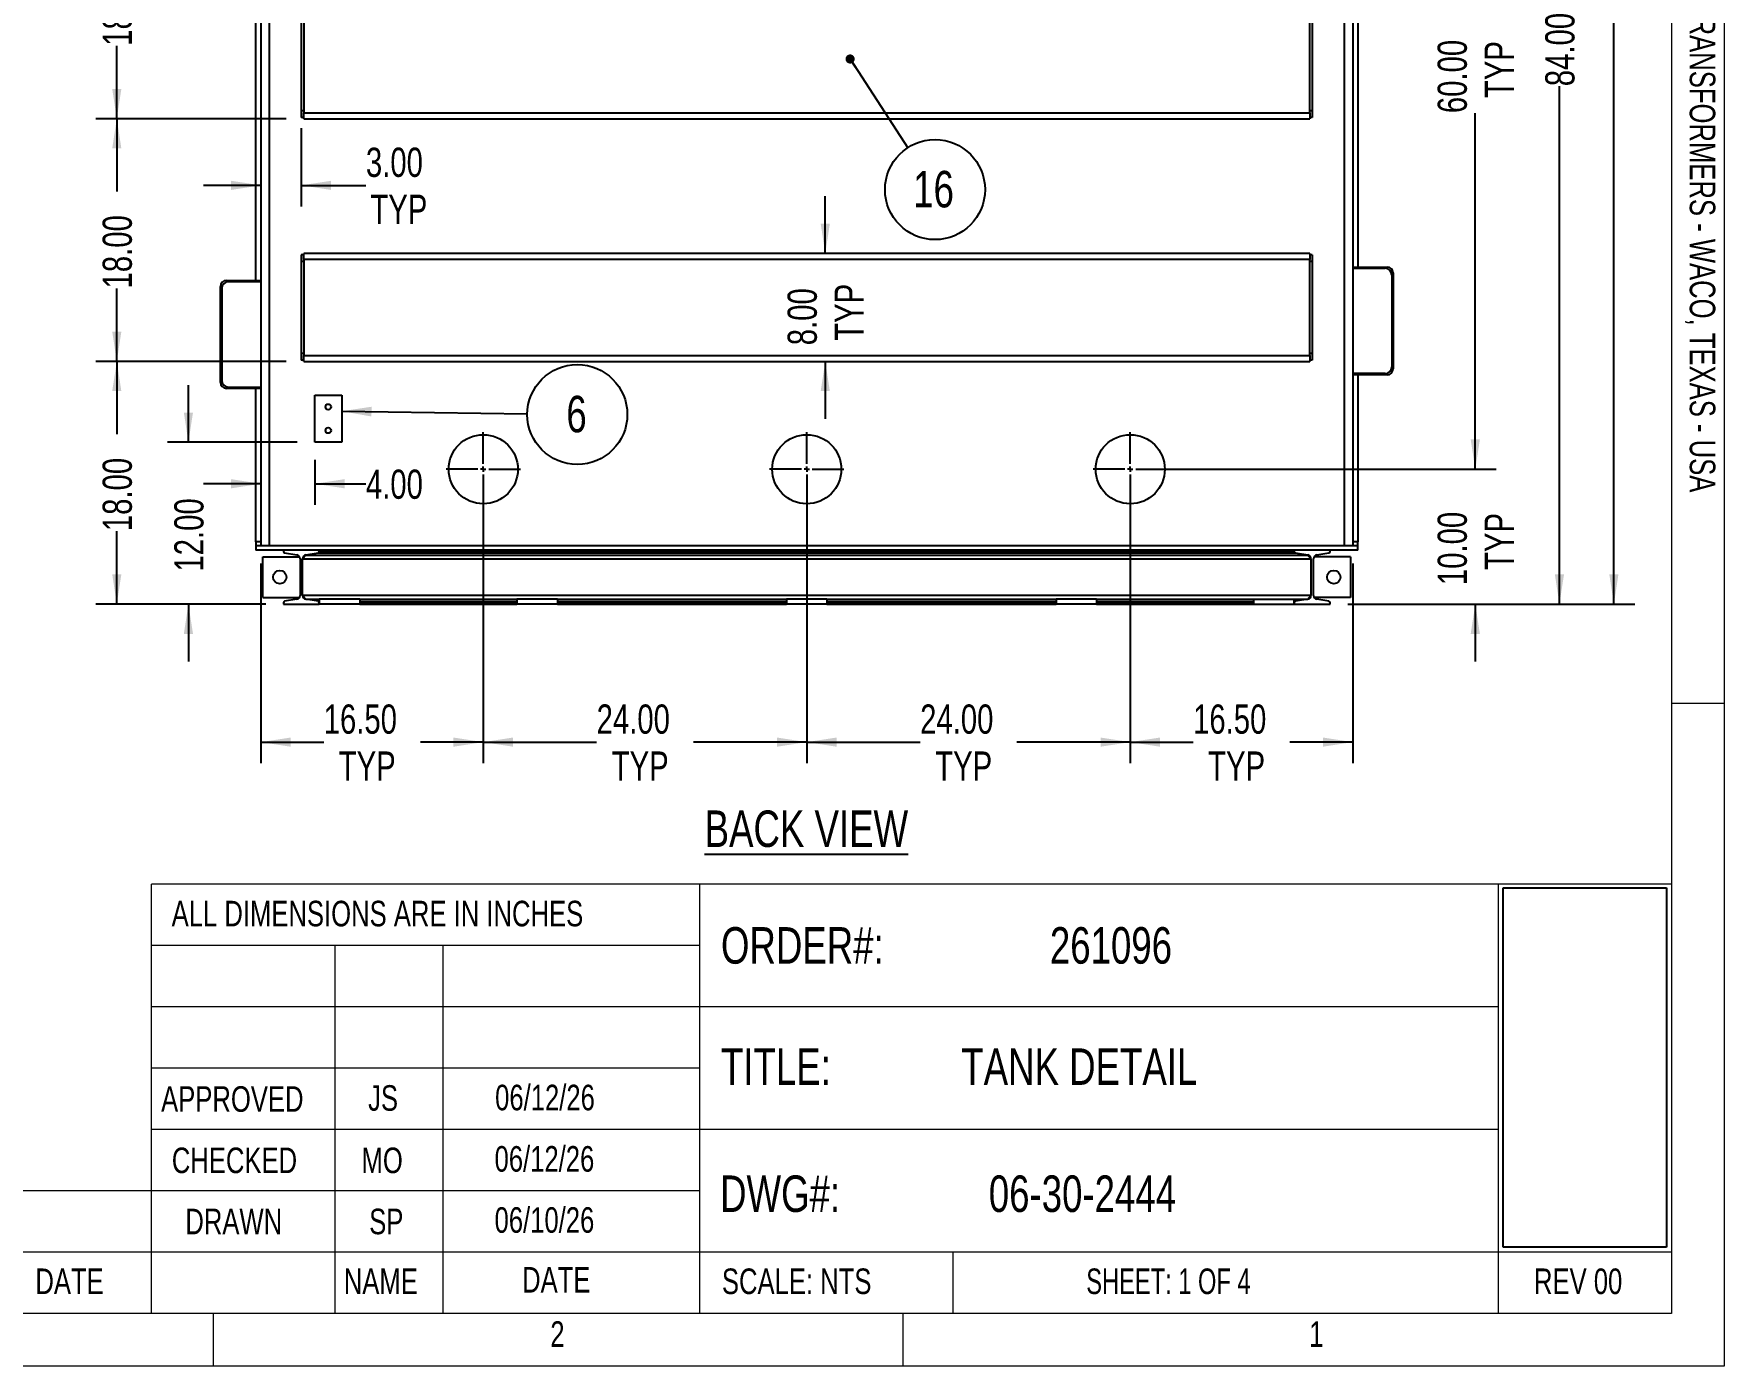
# Model space of a CAD drawing. Header units: inches. Extents: x 0 to 16.5, y 0 to 11.7.
# Drawn here: x 11.693 to 16.517, y 0.019 to 3.819 of the extents above; entities that cross this region are included whole.
import ezdxf

# ---------------------------------------------------------------- set-up
doc = ezdxf.new("R2010")
doc.units = ezdxf.units.IN
doc.header["$MEASUREMENT"] = 0
doc.layers.add('FORMAT', color=7, linetype='Continuous')
doc.styles.add('SLDTEXTSTYLE0', font='TXT', dxfattribs={"width": 0.75})
doc.styles.add('SLDTEXTSTYLE2', font='TXT', dxfattribs={"width": 0.692308})
doc.dimstyles.new('SLDDIMSTYLE0', dxfattribs={"dimtxt": 0.084961, "dimasz": 0.084961, "dimexe": 0, "dimexo": 0.0625, "dimgap": 0.02124, "dimtad": 0, "dimlfac": 26, "dimrnd": 1e-09, "dimzin": 4, "dimdsep": 46, "dimtxsty": 'SLDTEXTSTYLE0', "dimsah": 1, "dimcen": 0.09, "dimadec": 0, "dimazin": 1, "dimtfac": 1, "dimtmove": 0, "dimatfit": 0, "dimfxl": 0, "dimfrac": 2, "dimtolj": 1, "dimtzin": 12, "dimarcsym": 0})
doc.dimstyles.new('SLDDIMSTYLE1', dxfattribs={"dimtxt": 0.084961, "dimasz": 0.084961, "dimexe": 0, "dimexo": 0.0625, "dimgap": 0.02124, "dimtad": 0, "dimlfac": 26, "dimrnd": 1e-09, "dimzin": 12, "dimdsep": 46, "dimtxsty": 'SLDTEXTSTYLE0', "dimsah": 1, "dimcen": 0.09, "dimadec": 0, "dimazin": 3, "dimtfac": 1, "dimtofl": 0, "dimtmove": 0, "dimatfit": 3, "dimfxl": 0, "dimfrac": 2, "dimtolj": 1, "dimtzin": 12, "dimarcsym": 0})
doc.dimstyles.new('SLDDIMSTYLE3', dxfattribs={"dimtxt": 0.084961, "dimasz": 0.084961, "dimexe": 0, "dimexo": 0.0625, "dimgap": 0.02124, "dimtad": 0, "dimlfac": 26, "dimrnd": 1e-09, "dimzin": 4, "dimdsep": 46, "dimtxsty": 'SLDTEXTSTYLE0', "dimsah": 1, "dimcen": 0.09, "dimadec": 0, "dimazin": 1, "dimtfac": 1, "dimtofl": 0, "dimtmove": 0, "dimatfit": 3, "dimfxl": 0, "dimfrac": 2, "dimtolj": 1, "dimtzin": 12, "dimarcsym": 0})
doc.dimstyles.new('SLDDIMSTYLE4', dxfattribs={"dimtxt": 0.18, "dimasz": 0.084961, "dimexe": 0, "dimexo": 0.0625, "dimgap": 0, "dimtad": 0, "dimtih": 1, "dimtoh": 1, "dimdec": 0, "dimrnd": 1e-09, "dimzin": 0, "dimdsep": 46, "dimtxsty": 'Standard', "dimsah": 1, "dimcen": 0.09, "dimadec": 0, "dimazin": 0, "dimtfac": 0.084961, "dimtdec": 0, "dimtofl": 0, "dimtmove": 0, "dimatfit": 3, "dimfxl": 0, "dimfrac": 2, "dimtolj": 1, "dimtzin": 0, "dimarcsym": 0})
doc.dimstyles.new('SLDDIMSTYLE5', dxfattribs={"dimtxt": 0.18, "dimasz": 0.026142, "dimexe": 0, "dimexo": 0.0625, "dimgap": 0, "dimtad": 0, "dimtih": 1, "dimtoh": 1, "dimdec": 0, "dimrnd": 1e-09, "dimzin": 0, "dimdsep": 46, "dimtxsty": 'Standard', "dimblk1": 'DOT', "dimblk2": 'DOT', "dimsah": 1, "dimcen": 0.09, "dimadec": 0, "dimazin": 0, "dimtfac": 0.026142, "dimtdec": 0, "dimtofl": 0, "dimtmove": 0, "dimatfit": 3, "dimldrblk": 'DOT', "dimfxl": 0, "dimfrac": 2, "dimtolj": 1, "dimtzin": 0, "dimarcsym": 0})
picture_1 = doc.add_image_def('image1.bmp', size_in_pixel=(535, 215))

# ---------------------------------------------------------------- blocks, each defined once
blk = doc.blocks.new('Drawing View42')
at = {"color": 7, "linetype": 'Continuous', "lineweight": 25}
for p, q in [((1.5361, 0.3534), (1.5361, 0.3482)), ((2.7091, 0.3534), (1.5361, 0.3534)), ((2.7091, 0.3482), (1.5361, 0.3482)), ((1.5361, 0.3482), (1.5361, 0.3434)), ((1.5361, 0.3434), (2.7091, 0.3434)), ((1.5361, 0.3434), (1.5361, -0.0213)), ((2.7091, 0.3534), (2.7091, 0.3482)), ((2.7091, 0.3434), (2.7091, 0.3482)), ((2.7091, -0.0213), (2.7091, 0.3434)), ((0, 0), (0, -0.012)), ((0.6154, 0), (0, 0)), ((-0.1635, -0.0505), (-0.1635, -0.0433)), ((-0.1635, -0.0433), (-0.0817, -0.0433)), ((-0.1346, -0.0433), (-0.1346, -0.0313)), ((-0.1346, -0.0313), (0.0168, -0.0313)), ((-0.0817, -0.0505), (-0.0817, -0.0433)), ((-0.0817, -0.0433), (-0.0745, -0.0433)), ((-0.0745, -0.0433), (-0.0745, -0.0553)), ((0.0168, -0.0433), (-0.0745, -0.0433)), ((0.6154, -0.012), (0, -0.012)), ((0, -0.012), (0, -0.0313)), ((0.6154, -0.012), (0, -0.012)), ((0.0553, -0.0168), (0.0168, -0.0168)), ((0.0168, -0.0168), (0.0168, -0.0313)), ((0.0553, -0.0313), (0.0168, -0.0313)), ((0.0168, -0.0313), (0.0168, -0.2716)), ((0.0553, -0.0168), (0.0553, -0.0313)), ((0.0553, -0.0313), (0.0553, -0.2716)), ((0.0553, -0.0313), (2.863, -0.0313)), ((2.863, -0.0433), (0.0553, -0.0433)), ((0.6154, -0.012), (0.6154, 0)), ((0.6154, -0.012), (0.6154, -0.0313)), ((0.8077, -0.0313), (0.8077, -0.0216)), ((0.8077, -0.0216), (0.8269, -0.0216)), ((0.8269, -0.0216), (0.8269, -0.0313)), ((0.8269, -0.0216), (0.875, -0.0216)), ((0.875, -0.0313), (0.875, -0.012)), ((1.0096, -0.012), (0.875, -0.012)), ((1.0096, -0.0313), (1.0096, -0.012)), ((1.0096, -0.0216), (1.0577, -0.0216)), ((1.0577, -0.0313), (1.0577, -0.0216)), ((1.0577, -0.0216), (1.0769, -0.0216)), ((1.0769, -0.0216), (1.0769, -0.0313)), ((1.5361, -0.0213), (1.5361, -0.0261)), ((2.7091, -0.0213), (1.5361, -0.0213)), ((1.5361, -0.0313), (1.5361, -0.0261)), ((1.5361, -0.0261), (2.7091, -0.0261)), ((2.9183, 0), (2.7091, 0)), ((2.9183, -0.012), (2.7091, -0.012)), ((2.9183, -0.012), (2.7091, -0.012)), ((2.7091, -0.0261), (2.7091, -0.0213)), ((2.7091, -0.0313), (2.7091, -0.0261)), ((2.9014, -0.0168), (2.863, -0.0168)), ((2.863, -0.0168), (2.863, -0.0313)), ((2.9014, -0.0313), (2.863, -0.0313)), ((2.863, -0.0313), (2.863, -0.2716)), ((2.9014, -0.0168), (2.9014, -0.0313)), ((2.9014, -0.0313), (2.9014, -0.2716)), ((2.9014, -0.0313), (3.0529, -0.0313)), ((2.9928, -0.0433), (2.9014, -0.0433)), ((2.9183, -0.012), (2.9183, 0)), ((2.9183, -0.012), (2.9183, -0.0313)), ((2.9928, -0.0433), (2.9928, -0.0553)), ((2.9928, -0.0433), (3, -0.0433)), ((3, -0.0505), (3, -0.0433)), ((3, -0.0433), (3.0817, -0.0433)), ((3.0529, -0.0433), (3.0529, -0.0313)), ((3.0817, -0.0505), (3.0817, -0.0433)), ((-0.1635, -0.0505), (-0.0817, -0.0505)), ((-0.1635, -0.0505), (-0.1635, -0.0553)), ((-0.1106, -0.0553), (-0.1635, -0.0553)), ((-0.113, -0.0673), (-0.113, -0.0553)), ((-0.113, -1.1971), (-0.113, -0.0673)), ((-0.0986, -0.0673), (-0.113, -0.0673)), ((-0.1106, -0.0553), (-0.1106, -0.0505)), ((-0.0986, -0.0673), (-0.0986, -3.1082)), ((-0.0745, -0.0673), (-0.0986, -0.0673)), ((0.0168, -0.0553), (-0.0745, -0.0553)), ((-0.0745, -0.0553), (-0.0745, -0.0673)), ((-0.0745, -0.0673), (-0.0745, -3.1082)), ((-0.0745, -0.0673), (0.0168, -0.0673)), ((2.863, -0.0553), (0.0553, -0.0553)), ((0.0553, -0.0673), (2.863, -0.0673)), ((2.9928, -0.0553), (2.9014, -0.0553)), ((2.9014, -0.0673), (2.9928, -0.0673)), ((2.9928, -0.0673), (2.9928, -0.0553)), ((2.9928, -0.0673), (2.9928, -3.1082)), ((3.0168, -0.0673), (2.9928, -0.0673)), ((3, -0.0505), (3.0817, -0.0505)), ((3.0168, -0.0673), (3.0168, -3.1082)), ((3.0313, -0.0673), (3.0168, -0.0673)), ((3.0288, -0.0553), (3.0288, -0.0505)), ((3.0817, -0.0553), (3.0288, -0.0553)), ((3.0313, -0.0553), (3.0313, -0.0673)), ((3.0313, -0.0673), (3.0313, -1.1587)), ((3.0817, -0.0505), (3.0817, -0.0553)), ((0.0168, -0.2716), (0.0553, -0.2716)), ((0.0168, -0.2861), (0.0168, -0.2716)), ((0.0553, -0.2861), (0.0168, -0.2861)), ((0.0168, -0.2861), (0.0168, -0.3535)), ((0.0553, -0.2716), (0.0553, -0.2861)), ((0.0553, -0.2861), (0.0553, -0.3535)), ((2.863, -0.2861), (2.863, -0.2716)), ((2.863, -0.2716), (2.9014, -0.2716)), ((2.9014, -0.2861), (2.863, -0.2861)), ((2.863, -0.2861), (2.863, -0.3535)), ((2.9014, -0.2716), (2.9014, -0.2861)), ((2.9014, -0.2861), (2.9014, -0.3535)), ((0.0553, -0.3535), (0.0168, -0.3535)), ((0.0168, -0.3535), (0.0168, -0.363)), ((0.0553, -0.363), (0.0168, -0.363)), ((0.0553, -0.3535), (0.0553, -0.363)), ((2.9014, -0.3535), (2.863, -0.3535)), ((2.863, -0.3535), (2.863, -0.363)), ((2.9014, -0.363), (2.863, -0.363)), ((2.9014, -0.3535), (2.9014, -0.363)), ((-0.1082, -0.4471), (-0.0986, -0.4471)), ((-0.1082, -0.4663), (-0.1082, -0.4471)), ((-0.0986, -0.4663), (-0.1082, -0.4663)), ((-0.1082, -0.6971), (-0.1082, -0.4663)), ((-0.1082, -0.6971), (-0.0986, -0.6971)), ((-0.1082, -0.7163), (-0.1082, -0.6971)), ((-0.0986, -0.7163), (-0.1082, -0.7163)), ((0.024, -0.893), (0.0168, -0.893)), ((0.0168, -0.893), (0.0168, -0.9123)), ((0.024, -0.9123), (0.0168, -0.9123)), ((0.0168, -0.9123), (0.0168, -1.1743)), ((0.024, -0.9063), (0.024, -0.8894)), ((2.8942, -0.8894), (0.024, -0.8894)), ((2.8942, -0.9063), (0.024, -0.9063)), ((0.024, -0.9063), (0.024, -1.1803)), ((2.8942, -0.8894), (2.8942, -0.9063)), ((2.9014, -0.893), (2.8942, -0.893)), ((2.8942, -1.1803), (2.8942, -0.9063)), ((2.9014, -0.9123), (2.8942, -0.9123)), ((2.9014, -0.893), (2.9014, -0.9123)), ((2.9014, -0.9123), (2.9014, -1.1743)), ((-0.1971, -1.1971), (-0.0986, -1.1971)), ((-0.1971, -1.2017), (-0.1971, -1.1971)), ((-0.0986, -1.2007), (-0.1911, -1.2007)), ((0.024, -1.1743), (0.0168, -1.1743)), ((0.0168, -1.1743), (0.0168, -1.1935)), ((0.024, -1.1935), (0.0168, -1.1935)), ((0.024, -1.1971), (0.024, -1.1803)), ((0.024, -1.1803), (2.8942, -1.1803)), ((0.024, -1.1971), (2.8942, -1.1971)), ((2.9014, -1.1743), (2.8942, -1.1743)), ((2.8942, -1.1803), (2.8942, -1.1971)), ((2.9014, -1.1935), (2.8942, -1.1935)), ((2.9014, -1.1743), (2.9014, -1.1935)), ((3.0168, -1.1587), (3.1154, -1.1587)), ((3.0168, -1.1623), (3.1094, -1.1623)), ((3.1154, -1.1632), (3.1154, -1.1587)), ((3.1276, -1.1755), (3.1322, -1.1755)), ((3.1286, -1.1815), (3.1286, -1.4435)), ((3.1322, -1.1755), (3.1322, -1.4495)), ((-0.2139, -1.488), (-0.2139, -1.2139)), ((-0.2094, -1.2139), (-0.2139, -1.2139)), ((-0.2103, -1.22), (-0.2103, -1.482)), ((-0.2094, -1.488), (-0.2139, -1.488)), ((3.1094, -1.4627), (3.0168, -1.4627)), ((3.1154, -1.4663), (3.0168, -1.4663)), ((3.0313, -1.4663), (3.0313, -2.3125)), ((3.1154, -1.4618), (3.1154, -1.4663)), ((3.1276, -1.4495), (3.1322, -1.4495)), ((-0.1971, -1.5002), (-0.1971, -1.5048)), ((-0.0986, -1.5048), (-0.1971, -1.5048)), ((-0.1911, -1.5012), (-0.0986, -1.5012)), ((-0.113, -2.351), (-0.113, -1.5048)), ((0.024, -1.5853), (0.0168, -1.5853)), ((0.0168, -1.5853), (0.0168, -1.6046)), ((0.024, -1.5986), (0.024, -1.5817)), ((2.8942, -1.5817), (0.024, -1.5817)), ((2.8942, -1.5817), (2.8942, -1.5986)), ((2.9014, -1.5853), (2.8942, -1.5853)), ((2.9014, -1.5853), (2.9014, -1.6046)), ((0.024, -1.6046), (0.0168, -1.6046)), ((0.0168, -1.6046), (0.0168, -1.8666)), ((2.8942, -1.5986), (0.024, -1.5986)), ((0.024, -1.5986), (0.024, -1.8726)), ((2.8942, -1.8726), (2.8942, -1.5986)), ((2.9014, -1.6046), (2.8942, -1.6046)), ((2.9014, -1.6046), (2.9014, -1.8666)), ((0.024, -1.8666), (0.0168, -1.8666)), ((0.0168, -1.8666), (0.0168, -1.8858)), ((0.024, -1.8894), (0.024, -1.8726)), ((0.024, -1.8726), (2.8942, -1.8726)), ((2.9014, -1.8666), (2.8942, -1.8666)), ((2.8942, -1.8726), (2.8942, -1.8894)), ((2.9014, -1.8666), (2.9014, -1.8858)), ((0.024, -1.8858), (0.0168, -1.8858)), ((0.024, -1.8894), (2.8942, -1.8894)), ((2.9014, -1.8858), (2.8942, -1.8858)), ((0.024, -2.2776), (0.0168, -2.2776)), ((0.0168, -2.2776), (0.0168, -2.2969)), ((0.024, -2.2969), (0.0168, -2.2969)), ((0.0168, -2.2969), (0.0168, -2.5589)), ((0.024, -2.2909), (0.024, -2.274)), ((2.8942, -2.274), (0.024, -2.274)), ((2.8942, -2.2909), (0.024, -2.2909)), ((0.024, -2.2909), (0.024, -2.5649)), ((2.8942, -2.274), (2.8942, -2.2909)), ((2.9014, -2.2776), (2.8942, -2.2776)), ((2.8942, -2.5649), (2.8942, -2.2909)), ((2.9014, -2.2969), (2.8942, -2.2969)), ((2.9014, -2.2776), (2.9014, -2.2969)), ((2.9014, -2.2969), (2.9014, -2.5589)), ((3.0168, -2.3125), (3.1154, -2.3125)), ((3.1154, -2.3171), (3.1154, -2.3125)), ((-0.1971, -2.351), (-0.0986, -2.351)), ((-0.1971, -2.3555), (-0.1971, -2.351)), ((-0.0986, -2.3546), (-0.1911, -2.3546)), ((3.0168, -2.3161), (3.1094, -2.3161)), ((3.1276, -2.3293), (3.1322, -2.3293)), ((3.1286, -2.3353), (3.1286, -2.5974)), ((3.1322, -2.3293), (3.1322, -2.6034)), ((-0.2139, -2.6418), (-0.2139, -2.3678)), ((-0.2094, -2.3678), (-0.2139, -2.3678)), ((-0.2103, -2.3738), (-0.2103, -2.6358)), ((0.024, -2.5589), (0.0168, -2.5589)), ((0.0168, -2.5589), (0.0168, -2.5781)), ((0.024, -2.5781), (0.0168, -2.5781)), ((0.024, -2.5817), (0.024, -2.5649)), ((0.024, -2.5649), (2.8942, -2.5649)), ((0.024, -2.5817), (2.8942, -2.5817)), ((2.9014, -2.5589), (2.8942, -2.5589)), ((2.8942, -2.5649), (2.8942, -2.5817)), ((2.9014, -2.5781), (2.8942, -2.5781)), ((2.9014, -2.5589), (2.9014, -2.5781)), ((3.1276, -2.6034), (3.1322, -2.6034)), ((-0.2094, -2.6418), (-0.2139, -2.6418)), ((3.1094, -2.6166), (3.0168, -2.6166)), ((3.1154, -2.6202), (3.0168, -2.6202)), ((3.0313, -2.6202), (3.0313, -3.0962)), ((3.1154, -2.6156), (3.1154, -2.6202)), ((-0.1971, -2.6541), (-0.1971, -2.6587)), ((-0.0986, -2.6587), (-0.1971, -2.6587)), ((-0.1911, -2.655), (-0.0986, -2.655)), ((-0.113, -3.0962), (-0.113, -2.6587)), ((0.0553, -2.8125), (0.0553, -2.6779)), ((0.0553, -2.6779), (0.1322, -2.6779)), ((0.1322, -2.6779), (0.1322, -2.8125)), ((0.1322, -2.8125), (0.0553, -2.8125)), ((-0.113, -3.0962), (-0.113, -3.1082)), ((-0.0986, -3.0962), (-0.113, -3.0962)), ((-0.113, -3.1082), (-0.113, -3.1202)), ((3.0313, -3.1082), (-0.113, -3.1082)), ((-0.0344, -3.1202), (-0.113, -3.1202)), ((-0.0344, -3.1202), (-0.0344, -3.1239)), ((0.068, -3.1202), (-0.0344, -3.1202)), ((-0.0308, -3.1281), (0.0038, -3.1339)), ((0.0293, -3.1346), (0.0205, -3.1449)), ((0.0299, -3.1339), (0.0293, -3.1346)), ((0.0293, -3.1346), (2.889, -3.1346)), ((0.0299, -3.1339), (0.0645, -3.1281)), ((0.0645, -3.1281), (0.067, -3.1277)), ((0.067, -3.1277), (0.068, -3.1275)), ((0.067, -3.1277), (2.8513, -3.1277)), ((0.068, -3.1239), (0.068, -3.1202)), ((2.8502, -3.1202), (0.068, -3.1202)), ((0.068, -3.1235), (2.8502, -3.1235)), ((0.068, -3.1275), (0.068, -3.1239)), ((2.8502, -3.1202), (2.8502, -3.1239)), ((2.9527, -3.1202), (2.8502, -3.1202)), ((2.8502, -3.1239), (2.8502, -3.1275)), ((2.8502, -3.1275), (2.8513, -3.1277)), ((2.8513, -3.1277), (2.8538, -3.1281)), ((2.8538, -3.1281), (2.8884, -3.1339)), ((2.889, -3.1346), (2.8884, -3.1339)), ((2.8977, -3.1449), (2.889, -3.1346)), ((2.9145, -3.1339), (2.9491, -3.1281)), ((2.9527, -3.1239), (2.9527, -3.1202)), ((3.0313, -3.1202), (2.9527, -3.1202)), ((3.0313, -3.0962), (3.0168, -3.0962)), ((3.0313, -3.1082), (3.0313, -3.0962)), ((3.0313, -3.1202), (3.0313, -3.1082)), ((-0.0927, -3.2548), (-0.0927, -3.1394)), ((-0.0927, -3.1394), (0.0117, -3.1394)), ((0.0131, -3.1449), (0.0131, -3.2494)), ((0.0205, -3.2494), (0.0205, -3.1449)), ((0.0205, -3.1452), (2.8977, -3.1452)), ((2.8977, -3.1449), (2.8977, -3.2494)), ((2.9052, -3.2494), (2.9052, -3.1449)), ((3.0109, -3.1394), (2.9066, -3.1394)), ((3.0109, -3.1394), (3.0109, -3.2548)), ((-0.0927, -3.2548), (0.0117, -3.2548)), ((-0.0344, -3.2703), (-0.0344, -3.274)), ((-0.0344, -3.274), (0.068, -3.274)), ((0.0038, -3.2604), (-0.0308, -3.2661)), ((0.0205, -3.249), (2.8977, -3.249)), ((0.0205, -3.2494), (0.0293, -3.2597)), ((0.0293, -3.2597), (0.0299, -3.2604)), ((0.0293, -3.2597), (0.068, -3.2597)), ((0.0645, -3.2661), (0.0299, -3.2604)), ((0.067, -3.2666), (0.0645, -3.2661)), ((0.068, -3.2667), (0.067, -3.2666)), ((0.067, -3.2666), (0.068, -3.2666)), ((0.1834, -3.2596), (0.068, -3.2596)), ((0.068, -3.2596), (0.068, -3.274)), ((0.068, -3.274), (0.068, -3.2703)), ((0.1834, -3.274), (0.068, -3.274)), ((0.1834, -3.2596), (0.1834, -3.274)), ((0.1834, -3.2597), (0.6322, -3.2597)), ((0.1834, -3.2666), (0.6322, -3.2666)), ((0.1834, -3.2707), (0.6322, -3.2707)), ((0.1834, -3.274), (0.6322, -3.274)), ((0.6322, -3.2596), (0.6322, -3.274)), ((0.7475, -3.2596), (0.6322, -3.2596)), ((0.7475, -3.274), (0.6322, -3.274)), ((0.7475, -3.2596), (0.7475, -3.274)), ((0.7475, -3.2597), (1.4014, -3.2597)), ((0.7475, -3.2666), (1.4014, -3.2666)), ((0.7475, -3.2707), (1.4014, -3.2707)), ((0.7475, -3.274), (1.4014, -3.274)), ((1.4014, -3.2596), (1.4014, -3.274)), ((1.5168, -3.2596), (1.4014, -3.2596)), ((1.5168, -3.274), (1.4014, -3.274)), ((1.5168, -3.2596), (1.5168, -3.274)), ((1.5168, -3.2597), (2.1706, -3.2597)), ((1.5168, -3.2666), (2.1706, -3.2666)), ((1.5168, -3.2707), (2.1706, -3.2707)), ((1.5168, -3.274), (2.1706, -3.274)), ((2.1706, -3.2596), (2.1706, -3.274)), ((2.286, -3.2596), (2.1706, -3.2596)), ((2.286, -3.274), (2.1706, -3.274)), ((2.286, -3.2596), (2.286, -3.274)), ((2.286, -3.2597), (2.7348, -3.2597)), ((2.286, -3.2666), (2.7348, -3.2666)), ((2.286, -3.2707), (2.7348, -3.2707)), ((2.286, -3.274), (2.7348, -3.274)), ((2.7348, -3.274), (2.7348, -3.2596)), ((2.7348, -3.2596), (2.8502, -3.2596)), ((2.7348, -3.274), (2.8502, -3.274)), ((2.8502, -3.274), (2.8502, -3.2596)), ((2.8502, -3.2597), (2.889, -3.2597)), ((2.8513, -3.2666), (2.8502, -3.2667)), ((2.8502, -3.2666), (2.8513, -3.2666)), ((2.8502, -3.2703), (2.8502, -3.274)), ((2.8502, -3.274), (2.9527, -3.274)), ((2.8538, -3.2661), (2.8513, -3.2666)), ((2.8884, -3.2604), (2.8538, -3.2661)), ((2.8884, -3.2604), (2.889, -3.2597)), ((2.889, -3.2597), (2.8977, -3.2494)), ((3.0109, -3.2548), (2.9066, -3.2548)), ((2.9491, -3.2661), (2.9145, -3.2604)), ((2.9527, -3.274), (2.9527, -3.2703))]:
    blk.add_line(p, q, dxfattribs=at)
for centre, radius in [((0.5361, -0.5817), 0.0986), ((1.4591, -0.5817), 0.0986), ((2.3822, -0.5817), 0.0986), ((0.0938, -2.7115), 0.00811), ((0.0938, -2.7788), 0.00811), ((0.5361, -2.8894), 0.0986), ((1.4591, -2.8894), 0.0986), ((2.3822, -2.8894), 0.0986), ((-0.0446, -3.1971), 0.0192), ((2.9628, -3.1971), 0.0192)]:
    blk.add_circle(centre, radius, dxfattribs=at)
for centre, radius, start, end in [((-0.1106, -0.0673), 0.012, 0, 90), ((-0.1106, -0.0673), 0.024, 0, 44.427), ((3.0288, -0.0673), 0.024, 135.573, 180), ((3.0288, -0.0673), 0.012, 90, 180), ((-0.1971, -1.2139), 0.0168, 90, 180), ((-0.1911, -1.22), 0.0192, 90, 180), ((3.1094, -1.1815), 0.0192, 0, 90), ((3.1154, -1.1755), 0.0168, 0, 90), ((3.1094, -1.4435), 0.0192, 270, 0), ((-0.1971, -1.488), 0.0168, 180, 270), ((-0.1911, -1.482), 0.0192, 180, 270), ((3.1154, -1.4495), 0.0168, 270, 0), ((3.1154, -2.3293), 0.0168, 0, 90), ((-0.1971, -2.3678), 0.0168, 90, 180), ((-0.1911, -2.3738), 0.0192, 90, 180), ((3.1094, -2.3353), 0.0192, 0, 90), ((3.1094, -2.5974), 0.0192, 270, 0), ((3.1154, -2.6034), 0.0168, 270, 0), ((-0.1971, -2.6418), 0.0168, 180, 270), ((-0.1911, -2.6358), 0.0192, 180, 270), ((-0.0302, -3.1239), 0.00423, 180, 260.537), ((0.002, -3.1449), 0.0112, 0, 80.537), ((0.0317, -3.1449), 0.0112, 99.463, 180), ((0.0638, -3.1239), 0.00423, 279.463, 0), ((2.8545, -3.1239), 0.00423, 180, 260.537), ((2.8866, -3.1449), 0.0112, 0, 80.537), ((2.9163, -3.1449), 0.0112, 99.463, 180), ((2.9484, -3.1239), 0.00423, 279.463, 0), ((-0.0302, -3.2703), 0.00423, 99.463, 180), ((0.002, -3.2494), 0.0112, 279.463, 0), ((0.0317, -3.2494), 0.0112, 180, 260.537), ((0.0638, -3.2703), 0.00423, 0, 80.537), ((2.8545, -3.2703), 0.00423, 99.463, 180), ((2.8866, -3.2494), 0.0112, 279.463, 0), ((2.9163, -3.2494), 0.0112, 180, 260.537), ((2.9484, -3.2703), 0.00423, 0, 80.537)]:
    blk.add_arc(centre, radius, start, end, dxfattribs=at)
blk = doc.blocks.new('_D_52')
at = {"layer": 'FORMAT'}
for p, q in [((15.5716, 5.4233), (16.1066, 5.4233)), ((16.0466, 5.4233), (16.0466, 3.946)), ((16.0466, 2.1925), (16.0466, 3.6698)), ((15.4425, 2.1925), (16.1066, 2.1925))]:
    blk.add_line(p, q, dxfattribs=at)
for points in [[(16.0466, 5.4233), (16.0335, 5.3383), (16.0597, 5.3383)], [(16.0466, 2.1925), (16.0597, 2.2775), (16.0335, 2.2775)]]:
    blk.add_solid(points, dxfattribs=at)
at = {"layer": 'FORMAT', "insert": (16.0062, 3.6698), "char_height": 0.08333, "attachment_point": 1, "rotation": 90, "style": 'SLDTEXTSTYLE0'}
blk.add_mtext('84.00', dxfattribs=at)
blk = doc.blocks.new('_D_53')
at = {"layer": 'FORMAT'}
for p, q in [((12.4139, 2.8848), (11.8702, 2.8848)), ((11.9302, 2.8848), (11.9302, 2.6768)), ((11.9302, 2.1925), (11.9302, 2.4006)), ((12.3555, 2.1925), (11.8702, 2.1925))]:
    blk.add_line(p, q, dxfattribs=at)
for points in [[(11.9302, 2.8848), (11.9171, 2.7999), (11.9432, 2.7999)], [(11.9302, 2.1925), (11.9432, 2.2775), (11.9171, 2.2775)]]:
    blk.add_solid(points, dxfattribs=at)
at = {"layer": 'FORMAT', "insert": (11.8898, 2.4006), "char_height": 0.08333, "attachment_point": 1, "rotation": 90, "style": 'SLDTEXTSTYLE0'}
blk.add_mtext('18.00', dxfattribs=at)
blk = doc.blocks.new('_D_54')
at = {"layer": 'FORMAT'}
for p, q in [((12.4139, 3.5771), (11.8702, 3.5771)), ((11.9302, 3.5771), (11.9302, 3.3691)), ((11.9302, 2.8848), (11.9302, 3.0929)), ((12.4139, 2.8848), (11.8702, 2.8848))]:
    blk.add_line(p, q, dxfattribs=at)
for points in [[(11.9302, 3.5771), (11.9171, 3.4922), (11.9432, 3.4922)], [(11.9302, 2.8848), (11.9432, 2.9698), (11.9171, 2.9698)]]:
    blk.add_solid(points, dxfattribs=at)
at = {"layer": 'FORMAT', "insert": (11.8898, 3.0929), "char_height": 0.08333, "attachment_point": 1, "rotation": 90, "style": 'SLDTEXTSTYLE0'}
blk.add_mtext('18.00', dxfattribs=at)
blk = doc.blocks.new('_D_55')
at = {"layer": 'FORMAT'}
for p, q in [((12.4139, 4.2694), (11.8702, 4.2694)), ((11.9302, 4.2694), (11.9302, 4.0614)), ((11.9302, 3.5771), (11.9302, 3.7852)), ((12.4139, 3.5771), (11.8702, 3.5771))]:
    blk.add_line(p, q, dxfattribs=at)
for points in [[(11.9302, 4.2694), (11.9171, 4.1845), (11.9432, 4.1845)], [(11.9302, 3.5771), (11.9432, 3.6621), (11.9171, 3.6621)]]:
    blk.add_solid(points, dxfattribs=at)
at = {"layer": 'FORMAT', "insert": (11.8898, 3.7852), "char_height": 0.08333, "attachment_point": 1, "rotation": 90, "style": 'SLDTEXTSTYLE0'}
blk.add_mtext('18.00', dxfattribs=at)
blk = doc.blocks.new('_D_56')
at = {"layer": 'FORMAT'}
for p, q in [((12.4567, 3.55), (12.4567, 3.327)), ((12.3413, 3.387), (12.1779, 3.387)), ((12.4567, 3.387), (12.641, 3.387))]:
    blk.add_line(p, q, dxfattribs=at)
for points in [[(12.3413, 3.387), (12.2563, 3.4), (12.2563, 3.3739)], [(12.4567, 3.387), (12.5416, 3.3739), (12.5416, 3.4)]]:
    blk.add_solid(points, dxfattribs=at)
at = {"layer": 'FORMAT', "char_height": 0.08333, "attachment_point": 1, "style": 'SLDTEXTSTYLE0'}
for s, insert in [('3.00', (12.641, 3.4944)), ('TYP', (12.6538, 3.3603))]:
    blk.add_mtext(s, dxfattribs=dict(at, insert=insert))
blk = doc.blocks.new('_D_59')
at = {"layer": 'FORMAT'}
for p, q in [((15.8065, 2.5771), (15.8065, 2.7405)), ((14.8721, 2.5771), (15.8665, 2.5771)), ((15.4425, 2.1925), (15.8665, 2.1925)), ((15.8065, 2.1925), (15.8065, 2.0291))]:
    blk.add_line(p, q, dxfattribs=at)
for points in [[(15.8065, 2.5771), (15.8196, 2.6621), (15.7934, 2.6621)], [(15.8065, 2.1925), (15.7934, 2.1076), (15.8196, 2.1076)]]:
    blk.add_solid(points, dxfattribs=at)
at = {"layer": 'FORMAT', "char_height": 0.08333, "attachment_point": 1, "rotation": 90, "style": 'SLDTEXTSTYLE0'}
for s, insert in [('10.00', (15.6991, 2.2467)), ('TYP', (15.8332, 2.2898))]:
    blk.add_mtext(s, dxfattribs=dict(at, insert=insert))
blk = doc.blocks.new('_D_60')
at = {"layer": 'FORMAT'}
for p, q in [((14.8721, 4.8848), (15.8665, 4.8848)), ((15.8065, 4.8848), (15.8065, 3.8691)), ((15.8065, 2.5771), (15.8065, 3.5929)), ((14.8721, 2.5771), (15.8665, 2.5771))]:
    blk.add_line(p, q, dxfattribs=at)
for points in [[(15.8065, 4.8848), (15.7934, 4.7999), (15.8196, 4.7999)], [(15.8065, 2.5771), (15.8196, 2.6621), (15.7934, 2.6621)]]:
    blk.add_solid(points, dxfattribs=at)
at = {"layer": 'FORMAT', "char_height": 0.08333, "attachment_point": 1, "rotation": 90, "style": 'SLDTEXTSTYLE0'}
for s, insert in [('60.00', (15.6991, 3.5929)), ('TYP', (15.8332, 3.6359))]:
    blk.add_mtext(s, dxfattribs=dict(at, insert=insert))
blk = doc.blocks.new('_D_61')
at = {"layer": 'FORMAT'}
for p, q in [((12.9759, 2.5271), (12.9759, 1.7388)), ((12.3413, 2.3084), (12.3413, 1.7388)), ((12.3413, 1.7988), (12.5205, 1.7988)), ((12.9759, 1.7988), (12.7967, 1.7988))]:
    blk.add_line(p, q, dxfattribs=at)
for points in [[(12.3413, 1.7988), (12.4262, 1.7857), (12.4262, 1.8119)], [(12.9759, 1.7988), (12.8909, 1.8119), (12.8909, 1.7857)]]:
    blk.add_solid(points, dxfattribs=at)
at = {"layer": 'FORMAT', "char_height": 0.08333, "attachment_point": 1, "style": 'SLDTEXTSTYLE0'}
for s, insert in [('16.50', (12.5205, 1.9062)), ('TYP', (12.5635, 1.7721))]:
    blk.add_mtext(s, dxfattribs=dict(at, insert=insert))
blk = doc.blocks.new('_D_62')
at = {"layer": 'FORMAT'}
for p, q in [((12.9759, 2.5271), (12.9759, 1.7388)), ((13.899, 2.5271), (13.899, 1.7388)), ((12.9759, 1.7988), (13.2993, 1.7988)), ((13.899, 1.7988), (13.5756, 1.7988))]:
    blk.add_line(p, q, dxfattribs=at)
for points in [[(12.9759, 1.7988), (13.0609, 1.7857), (13.0609, 1.8119)], [(13.899, 1.7988), (13.814, 1.8119), (13.814, 1.7857)]]:
    blk.add_solid(points, dxfattribs=at)
at = {"layer": 'FORMAT', "char_height": 0.08333, "attachment_point": 1, "style": 'SLDTEXTSTYLE0'}
for s, insert in [('24.00', (13.2993, 1.9062)), ('TYP', (13.3424, 1.7721))]:
    blk.add_mtext(s, dxfattribs=dict(at, insert=insert))
blk = doc.blocks.new('_D_63')
at = {"layer": 'FORMAT'}
for p, q in [((13.899, 2.5271), (13.899, 1.7388)), ((14.8221, 2.5271), (14.8221, 1.7388)), ((13.899, 1.7988), (14.2224, 1.7988)), ((14.8221, 1.7988), (14.4986, 1.7988))]:
    blk.add_line(p, q, dxfattribs=at)
for points in [[(13.899, 1.7988), (13.9839, 1.7857), (13.9839, 1.8119)], [(14.8221, 1.7988), (14.7371, 1.8119), (14.7371, 1.7857)]]:
    blk.add_solid(points, dxfattribs=at)
at = {"layer": 'FORMAT', "char_height": 0.08333, "attachment_point": 1, "style": 'SLDTEXTSTYLE0'}
for s, insert in [('24.00', (14.2224, 1.9062)), ('TYP', (14.2655, 1.7721))]:
    blk.add_mtext(s, dxfattribs=dict(at, insert=insert))
blk = doc.blocks.new('_D_64')
at = {"layer": 'FORMAT'}
for p, q in [((14.8221, 2.5271), (14.8221, 1.7388)), ((15.4567, 2.3084), (15.4567, 1.7388)), ((14.8221, 1.7988), (15.0012, 1.7988)), ((15.4567, 1.7988), (15.2775, 1.7988))]:
    blk.add_line(p, q, dxfattribs=at)
for points in [[(14.8221, 1.7988), (14.907, 1.7857), (14.907, 1.8119)], [(15.4567, 1.7988), (15.3717, 1.8119), (15.3717, 1.7857)]]:
    blk.add_solid(points, dxfattribs=at)
at = {"layer": 'FORMAT', "char_height": 0.08333, "attachment_point": 1, "style": 'SLDTEXTSTYLE0'}
for s, insert in [('16.50', (15.0012, 1.9062)), ('TYP', (15.0443, 1.7721))]:
    blk.add_mtext(s, dxfattribs=dict(at, insert=insert))
blk = doc.blocks.new('_D_66')
at = {"layer": 'FORMAT'}
for p, q in [((12.1345, 2.6541), (12.1345, 2.8174)), ((12.4451, 2.6541), (12.0745, 2.6541)), ((12.3555, 2.1925), (12.0745, 2.1925)), ((12.1345, 2.1925), (12.1345, 2.0291))]:
    blk.add_line(p, q, dxfattribs=at)
for points in [[(12.1345, 2.6541), (12.1476, 2.739), (12.1215, 2.739)], [(12.1345, 2.1925), (12.1215, 2.1076), (12.1476, 2.1076)]]:
    blk.add_solid(points, dxfattribs=at)
at = {"layer": 'FORMAT', "insert": (12.0942, 2.2852), "char_height": 0.08333, "attachment_point": 1, "rotation": 90, "style": 'SLDTEXTSTYLE0'}
blk.add_mtext('12.00', dxfattribs=at)
blk = doc.blocks.new('_D_67')
at = {"layer": 'FORMAT'}
for p, q in [((12.4951, 2.6041), (12.4951, 2.4758)), ((12.3413, 2.5358), (12.1779, 2.5358)), ((12.4951, 2.5358), (12.641, 2.5358))]:
    blk.add_line(p, q, dxfattribs=at)
for points in [[(12.3413, 2.5358), (12.2563, 2.5489), (12.2563, 2.5227)], [(12.4951, 2.5358), (12.5801, 2.5227), (12.5801, 2.5489)]]:
    blk.add_solid(points, dxfattribs=at)
at = {"layer": 'FORMAT', "insert": (12.641, 2.5762), "char_height": 0.08333, "attachment_point": 1, "style": 'SLDTEXTSTYLE0'}
blk.add_mtext('4.00', dxfattribs=at)
blk = doc.blocks.new('_D_71')
at = {"layer": 'FORMAT'}
for p, q in [((13.9517, 3.1925), (13.9517, 3.3559)), ((13.9517, 2.8848), (13.9517, 2.7214))]:
    blk.add_line(p, q, dxfattribs=at)
for points in [[(13.9517, 3.1925), (13.9648, 3.2775), (13.9387, 3.2775)], [(13.9517, 2.8848), (13.9387, 2.7999), (13.9648, 2.7999)]]:
    blk.add_solid(points, dxfattribs=at)
at = {"layer": 'FORMAT', "char_height": 0.08333, "attachment_point": 1, "rotation": 90, "style": 'SLDTEXTSTYLE0'}
for s, insert in [('8.00', (13.8443, 2.9309)), ('TYP', (13.9784, 2.9436))]:
    blk.add_mtext(s, dxfattribs=dict(at, insert=insert))
blk = doc.blocks.new('_D_72')
at = {"layer": 'FORMAT'}
for p, q in [((15.199, 5.8199), (16.262, 5.8199)), ((16.202, 5.8199), (16.202, 4.1443)), ((16.202, 2.1925), (16.202, 3.8681)), ((15.4425, 2.1925), (16.262, 2.1925))]:
    blk.add_line(p, q, dxfattribs=at)
for points in [[(16.202, 5.8199), (16.1889, 5.735), (16.215, 5.735)], [(16.202, 2.1925), (16.215, 2.2775), (16.1889, 2.2775)]]:
    blk.add_solid(points, dxfattribs=at)
at = {"layer": 'FORMAT', "insert": (16.1616, 3.8681), "char_height": 0.08333, "attachment_point": 1, "rotation": 90, "style": 'SLDTEXTSTYLE0'}
blk.add_mtext('94.31', dxfattribs=at)
blk = doc.blocks.new('SW_NOTE_0_26')
at = {"layer": 'FORMAT', "color": 0}
blk.add_circle((0.0778, -0.1196), 0.1426, dxfattribs=at)
at = {"layer": 'FORMAT', "color": 0, "insert": (0.0736, -0.0661), "char_height": 0.10417, "attachment_point": 2, "style": 'SLDTEXTSTYLE0'}
blk.add_mtext('16', dxfattribs=at)
blk = doc.blocks.new('_Dot')
at = {"color": 0, "linetype": 'ByBlock', "lineweight": -2}
blk.add_line((-0.5, 0), (-1, 0), dxfattribs=at)
at = {"color": 0, "linetype": 'ByBlock', "const_width": 0.5}
blk.add_lwpolyline([(-0.25, 0, 1), (0.25, 0, 1)], format="xyb", close=True, dxfattribs=at)
blk = doc.blocks.new('SW_NOTE_0_28')
at = {"layer": 'FORMAT', "color": 0}
blk.add_circle((0.1426, -0.002), 0.1426, dxfattribs=at)
at = {"layer": 'FORMAT', "color": 0, "insert": (0.1405, 0.0514), "char_height": 0.1042, "attachment_point": 2, "style": 'SLDTEXTSTYLE0'}
blk.add_mtext('6', dxfattribs=at)
blk = doc.blocks.new('SW_CENTERMARKSYMBOL_14')
at = {"layer": 'FORMAT', "color": 0}
for p, q in [((0, 0.0154), (0, 0.1062)), ((-0.0154, 0), (-0.1062, 0)), ((0, 0), (-0.0077, 0)), ((0, 0), (0, 0.0077)), ((0, 0), (0, -0.0077)), ((0, 0), (0.0077, 0)), ((0.0154, 0), (0.1062, 0)), ((0, -0.0154), (0, -0.1062))]:
    blk.add_line(p, q, dxfattribs=at)
blk = doc.blocks.new('SW_CENTERMARKSYMBOL_15')
at = {"layer": 'FORMAT', "color": 0}
for p, q in [((0, 0.0154), (0, 0.1062)), ((-0.0154, 0), (-0.1062, 0)), ((0, 0), (-0.0077, 0)), ((0, 0), (0, 0.0077)), ((0, 0), (0, -0.0077)), ((0, 0), (0.0077, 0)), ((0.0154, 0), (0.1062, 0)), ((0, -0.0154), (0, -0.1062))]:
    blk.add_line(p, q, dxfattribs=at)
blk = doc.blocks.new('SW_CENTERMARKSYMBOL_16')
at = {"layer": 'FORMAT', "color": 0}
for p, q in [((0, 0.0154), (0, 0.1062)), ((-0.0154, 0), (-0.1063, 0)), ((0, 0), (-0.0077, 0)), ((0, 0), (0, 0.0077)), ((0, 0), (0, -0.0077)), ((0, 0), (0.0077, 0)), ((0.0154, 0), (0.1062, 0)), ((0, -0.0154), (0, -0.1063))]:
    blk.add_line(p, q, dxfattribs=at)

msp = doc.modelspace()

# ---------------------------------------------------------------- linework, layer by layer
at = {"color": 7, "linetype": 'Continuous', "lineweight": 18}
for p, q in [((16.51673, 11.67421), (16.51673, 0.0187)), ((16.36673, 11.52421), (16.36673, 0.1687)), ((16.36673, 1.90945), (16.51673, 1.90945)), ((16.36673, 1.39352), (12.02887, 1.39352)), ((12.02887, 0.16852), (12.02887, 1.39352)), ((13.59306, 1.39352), (13.59306, 0.16852)), ((15.87165, 1.39352), (15.87165, 0.16852)), ((13.59306, 1.21852), (12.02887, 1.21852)), ((12.55304, 0.16852), (12.55304, 1.21852)), ((12.86106, 0.16852), (12.86106, 1.21852)), ((15.87165, 1.04352), (12.02887, 1.04352)), ((13.59306, 0.86852), (12.02887, 0.86852)), ((15.87165, 0.69352), (12.02887, 0.69352)), ((13.59306, 0.51852), (9.20932, 0.51852)), ((16.36673, 0.34352), (9.20932, 0.34352)), ((14.31566, 0.34352), (14.31566, 0.16852)), ((16.36673, 0.1687), (0.1687, 0.1687)), ((12.20472, 0.1687), (12.20472, 0.0187)), ((14.17323, 0.1687), (14.17323, 0.0187)), ((16.51673, 0.0187), (0.0187, 0.0187))]:
    msp.add_line(p, q, dxfattribs=at)

# ---------------------------------------------------------------- block references
at = {"color": 7, "linetype": 'Continuous', "lineweight": 25}
msp.add_blockref('Drawing View42', (12.43985, 5.46655), dxfattribs=at)
at = {"layer": 'FORMAT'}
for name, p in [('SW_NOTE_0_26', (14.18712, 3.49442)), ('SW_NOTE_0_28', (13.10155, 2.73527)), ('SW_CENTERMARKSYMBOL_14', (12.9759, 2.57713)), ('SW_CENTERMARKSYMBOL_15', (13.89898, 2.57713)), ('SW_CENTERMARKSYMBOL_16', (14.82206, 2.57713))]:
    msp.add_blockref(name, p, dxfattribs=at)

# ---------------------------------------------------------------- texts
at = {"color": 7, "linetype": 'Continuous', "lineweight": 0, "insert": (16.49134, 3.39692), "char_height": 0.0729167, "attachment_point": 2, "rotation": 270, "style": 'SLDTEXTSTYLE0'}
msp.add_mtext('VANTRAN TRANSFORMERS - WACO, TEXAS - USA', dxfattribs=at)
at = {"color": 7, "linetype": 'Continuous', "lineweight": 0}
for s, insert, char_height, attachment_point, style in [('ORDER#:', (13.65418, 1.27106), 0.104167, 1, 'SLDTEXTSTYLE0'), ('261096', (14.59262, 1.27106), 0.104167, 1, 'SLDTEXTSTYLE0'), ('TITLE:', (13.65418, 0.9253), 0.104167, 1, 'SLDTEXTSTYLE0'), ('TANK DETAIL', (14.33991, 0.9253), 0.1041667, 1, 'SLDTEXTSTYLE0'), ('CHECKED', (12.08715, 0.64228), 0.072917, 1, 'SLDTEXTSTYLE0'), ('MO', (12.62852, 0.64228), 0.072917, 1, 'SLDTEXTSTYLE0'), ('06/12/26', (13.00805, 0.64651), 0.072917, 1, 'SLDTEXTSTYLE0'), ('DWG#:', (13.65164, 0.5628), 0.104167, 1, 'SLDTEXTSTYLE0'), ('06-30-2444', (14.41833, 0.5628), 0.104167, 1, 'SLDTEXTSTYLE0'), ('DRAWN', (12.12577, 0.46792), 0.072917, 1, 'SLDTEXTSTYLE0'), ('SP', (12.65038, 0.46792), 0.072917, 1, 'SLDTEXTSTYLE0'), ('06/10/26', (13.00805, 0.47215), 0.072917, 1, 'SLDTEXTSTYLE0'), ('DATE', (11.69787, 0.29734), 0.072917, 1, 'SLDTEXTSTYLE0'), ('NAME', (12.57787, 0.29734), 0.072917, 1, 'SLDTEXTSTYLE0'), ('DATE', (13.08664, 0.30157), 0.072917, 1, 'SLDTEXTSTYLE0'), ('SCALE: NTS', (13.65682, 0.29734), 0.072917, 1, 'SLDTEXTSTYLE0'), ('SHEET: 1 OF 4', (14.69639, 0.29734), 0.0729167, 1, 'SLDTEXTSTYLE2'), ('REV 00', (15.97401, 0.29734), 0.072917, 1, 'SLDTEXTSTYLE0'), ('2', (13.18751, 0.14676), 0.07292, 2, 'SLDTEXTSTYLE0'), ('1', (15.35286, 0.14676), 0.07292, 2, 'SLDTEXTSTYLE0')]:
    msp.add_mtext(s, dxfattribs=dict(at, insert=insert, char_height=char_height, attachment_point=attachment_point, style=style))
at = {"layer": 'FORMAT', "attachment_point": 1, "style": 'SLDTEXTSTYLE0'}
for s, insert, char_height in [('\\LBACK VIEW', (13.60759, 1.60384), 0.1041667), ('ALL DIMENSIONS ARE IN INCHES', (12.08668, 1.34622), 0.0729167), ('JS', (12.64736, 0.82019), 0.072917), ('06/12/26', (13.00966, 0.82151), 0.072917), ('APPROVED', (12.05662, 0.81728), 0.072917)]:
    msp.add_mtext(s, dxfattribs=dict(at, insert=insert, char_height=char_height))

# ---------------------------------------------------------------- dimensions: what is measured, and where the dimension line sits
at = {"layer": 'FORMAT'}
for base, p1, p2, dimstyle, picture, middle in [((16.20198, 2.19251), (15.14898, 5.81992), (15.3925, 2.19251), 'SLDDIMSTYLE1', '_D_72', (16.20198, 4.00622)), ((16.0466, 2.19251), (15.52158, 5.42328), (15.3925, 2.19251), 'SLDDIMSTYLE3', '_D_52', (16.0466, 3.8079)), ((11.93018, 3.57713), (12.46388, 4.26944), (12.46388, 3.57713), 'SLDDIMSTYLE3', '_D_55', (11.93018, 3.92328)), ((11.93018, 2.88482), (12.46388, 3.57713), (12.46388, 2.88482), 'SLDDIMSTYLE3', '_D_54', (11.93018, 3.23098)), ((11.93018, 2.19251), (12.46388, 2.88482), (12.40546, 2.19251), 'SLDDIMSTYLE3', '_D_53', (11.93018, 2.53867)), ((12.13453, 2.65405), (12.40546, 2.19251), (12.49513, 2.65405), 'SLDDIMSTYLE0', '_D_66', (12.13453, 2.42328))]:
    dim = msp.add_linear_dim(base=base, p1=p1, p2=p2, angle=90, dimstyle=dimstyle, dxfattribs=at)
    dim.commit()
    dim.dimension.update_dxf_attribs({"geometry": picture, "text_midpoint": middle, "dimtype": 160})
for base, p1, p2, dimstyle, picture, middle in [((15.80649, 4.88482), (14.82206, 2.57713), (14.82206, 4.88482), 'SLDDIMSTYLE3', '_D_60', (15.80649, 3.73098)), ((13.95175, 2.88482), (15.33408, 3.19251), (15.33408, 2.88482), 'SLDDIMSTYLE0', '_D_71', (13.95175, 3.03867)), ((15.80649, 2.57713), (15.3925, 2.19251), (14.82206, 2.57713), 'SLDDIMSTYLE0', '_D_59', (15.80649, 2.38482))]:
    dim = msp.add_linear_dim(base=base, p1=p1, p2=p2, angle=90, text='<>\\PTYP', dimstyle=dimstyle, dxfattribs=at)
    dim.commit()
    dim.dimension.update_dxf_attribs({"geometry": picture, "text_midpoint": middle, "dimtype": 160})
for base, p1, p2, dimstyle, picture, middle in [((12.45667, 3.38696), (12.34129, 2.35838), (12.45667, 3.59997), 'SLDDIMSTYLE0', '_D_56', (12.74884, 3.38696)), ((12.9759, 1.79881), (12.34129, 2.35838), (12.9759, 2.57713), 'SLDDIMSTYLE3', '_D_61', (12.6586, 1.79881)), ((13.89898, 1.79881), (12.9759, 2.57713), (13.89898, 2.57713), 'SLDDIMSTYLE3', '_D_62', (13.43744, 1.79881)), ((14.82206, 1.79881), (13.89898, 2.57713), (14.82206, 2.57713), 'SLDDIMSTYLE3', '_D_63', (14.36052, 1.79881)), ((15.45667, 1.79881), (14.82206, 2.57713), (15.45667, 2.35838), 'SLDDIMSTYLE3', '_D_64', (15.13936, 1.79881))]:
    dim = msp.add_linear_dim(base=base, p1=p1, p2=p2, text='<>\\PTYP', dimstyle=dimstyle, dxfattribs=at)
    dim.commit()
    dim.dimension.update_dxf_attribs({"geometry": picture, "text_midpoint": middle, "dimtype": 160})
dim = msp.add_linear_dim(base=(12.49513, 2.53582), p1=(12.34129, 2.35838), p2=(12.49513, 2.65405), dimstyle='SLDDIMSTYLE0', dxfattribs=at)
dim.commit()
dim.dimension.update_dxf_attribs({"geometry": '_D_67', "text_midpoint": (12.74884, 2.53582), "dimtype": 160})

# ---------------------------------------------------------------- pictures from other files: only their frames are drawn
image = msp.add_image(picture_1, insert=(15.88652, 1.38281), size_in_units=(1.02487, 0.46585), rotation=-90)
image.dxf.flags = 7

# ---------------------------------------------------------------- leaders
for points, dimstyle in [([(14.02261, 3.74738), (14.18712, 3.49442)], 'SLDDIMSTYLE5'), ([(12.57206, 2.74275), (13.10155, 2.73527)], 'SLDDIMSTYLE4')]:
    msp.add_leader(points, dimstyle=dimstyle, dxfattribs=at)

doc.saveas('drawing.dxf')
